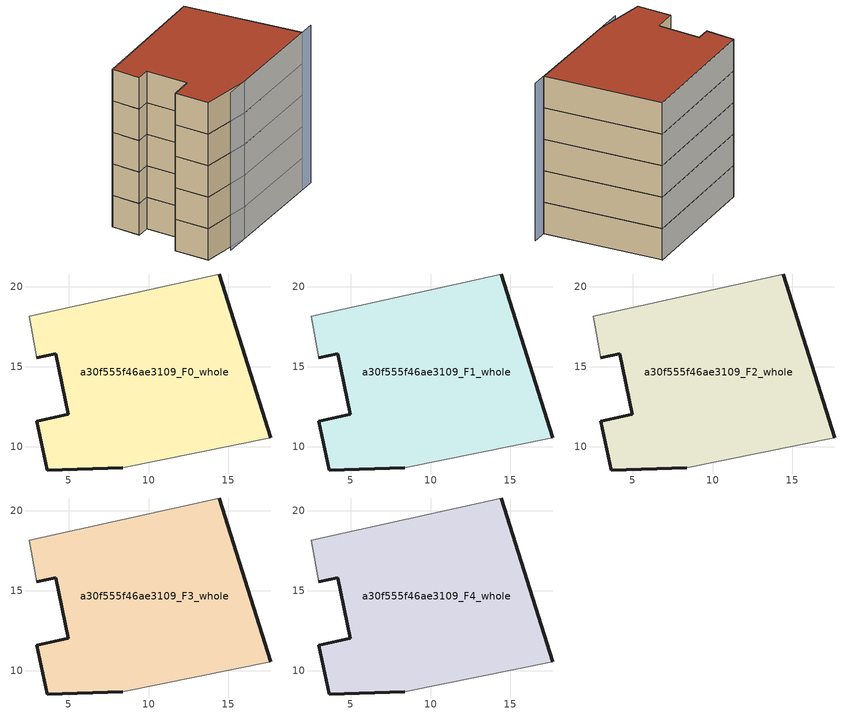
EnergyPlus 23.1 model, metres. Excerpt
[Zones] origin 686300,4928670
a30f555f46ae3109_F0_whole
 floor ground (EU_floor_Construction): 17.64,10.55 14.42,20.81 2.54,18.15 3,15.58 4.2,15.82 4.96,12.04 3,11.6 3.66,8.54 8.38,8.67 z0
 wall outside (EU_wall_Construction): 8.38,8.67 3.66,8.54 3,11.6 4.96,12.04 4.2,15.82 3,15.58 / 14.42,20.81 17.64,10.55 z0:3
 wall adiabatic (EU_wall_Construction): 3,15.58 2.54,18.15 14.42,20.81 / 17.64,10.55 8.38,8.67 z0:3
a30f555f46ae3109_F1_whole
 floor to a30f555f46ae3109_F0_whole (EU_floor_Construction): 17.64,10.55 14.42,20.81 2.54,18.15 3,15.58 4.2,15.82 4.96,12.04 3,11.6 3.66,8.54 8.38,8.67 z3
 wall outside (EU_wall_Construction): 8.38,8.67 3.66,8.54 3,11.6 4.96,12.04 4.2,15.82 3,15.58 / 14.42,20.81 17.64,10.55 z3:6
 wall adiabatic (EU_wall_Construction): 3,15.58 2.54,18.15 14.42,20.81 / 17.64,10.55 8.38,8.67 z3:6
a30f555f46ae3109_F2_whole
 floor to a30f555f46ae3109_F1_whole (EU_floor_Construction): 17.64,10.55 14.42,20.81 2.54,18.15 3,15.58 4.2,15.82 4.96,12.04 3,11.6 3.66,8.54 8.38,8.67 z6
 wall outside (EU_wall_Construction): 8.38,8.67 3.66,8.54 3,11.6 4.96,12.04 4.2,15.82 3,15.58 / 14.42,20.81 17.64,10.55 z6:9
 wall adiabatic (EU_wall_Construction): 3,15.58 2.54,18.15 14.42,20.81 / 17.64,10.55 8.38,8.67 z6:9
a30f555f46ae3109_F3_whole
 floor to a30f555f46ae3109_F2_whole (EU_floor_Construction): 17.64,10.55 14.42,20.81 2.54,18.15 3,15.58 4.2,15.82 4.96,12.04 3,11.6 3.66,8.54 8.38,8.67 z9
 wall outside (EU_wall_Construction): 8.38,8.67 3.66,8.54 3,11.6 4.96,12.04 4.2,15.82 3,15.58 / 14.42,20.81 17.64,10.55 z9:12
 wall adiabatic (EU_wall_Construction): 3,15.58 2.54,18.15 14.42,20.81 / 17.64,10.55 8.38,8.67 z9:12
a30f555f46ae3109_F4_whole
 floor to a30f555f46ae3109_F3_whole (EU_floor_Construction): 17.64,10.55 14.42,20.81 2.54,18.15 3,15.58 4.2,15.82 4.96,12.04 3,11.6 3.66,8.54 8.38,8.67 z12
 wall outside (EU_wall_Construction): 8.38,8.67 3.66,8.54 3,11.6 4.96,12.04 4.2,15.82 3,15.58 / 14.42,20.81 17.64,10.55 z12:15
 wall adiabatic (EU_wall_Construction): 3,15.58 2.54,18.15 14.42,20.81 / 17.64,10.55 8.38,8.67 z12:15
 roof outside (EU_roof_Construction): 14.42,20.81 17.64,10.55 8.38,8.67 3.66,8.54 3,11.6 4.96,12.04 4.2,15.82 3,15.58 2.54,18.15 z15
shading: 6.11,8.21 18.97,10.82 / 14.42,20.81 2.54,18.15 z0:15
[Building]
EU S2 Campaign: North Axis=0; Terrain=City; Solar Distribution=FullExterior
[Site:Location]
Bologna: Latitude=44.5; Longitude=11.25; Time Zone=1; Elevation=37
[SizingPeriod:WeatherFileDays]
AnnualSizingPeriod: Begin Month=1; Begin Day of Month=1; End Month=12; End Day of Month=31; Day of Week for Start Day=Monday; Use Weather File Daylight Saving Period=No; Use Weather File Rain and Snow Indicators=No
[MATERIAL]
EU_InternalMass_Material: Roughness=MediumRough; Thickness=0.1; Conductivity=1; Density=1800; Specific Heat=900; Thermal Absorptance=0.9; Solar Absorptance=0.7; Visible Absorptance=0.7
[MATERIAL:NOMASS] Roughness=MediumRough; Thermal Absorptance=0.9; Solar Absorptance=0.7; Visible Absorptance=0.7
Name | Thermal Resistance
EU_wall_NoMass | 0.905828
EU_roof_NoMass | 0.37593
EU_floor_NoMass | 0.67114
[CONSTRUCTION]
EU_wall_Construction: EU_wall_NoMass
EU_roof_Construction: EU_roof_NoMass
EU_floor_Construction: EU_floor_NoMass
EU_InternalMass_Construction: EU_InternalMass_Material
[ZONE] Type=1; Multiplier=1; Ceiling Height=autocalculate; Floor Area=autocalculate; Part of Total Floor Area=Yes
Name | Volume
a30f555f46ae3109_F0_whole | 394.918
a30f555f46ae3109_F1_whole; a30f555f46ae3109_F2_whole; a30f555f46ae3109_F3_whole; a30f555f46ae3109_F4_whole | 394.917
[INTERNALMASS] Construction=EU_InternalMass_Construction; Surface Area=131.64
Name | Zone or ZoneList
a30f555f46ae3109_F0_whole_EU_InternalMass | a30f555f46ae3109_F0_whole
a30f555f46ae3109_F1_whole_EU_InternalMass | a30f555f46ae3109_F1_whole
a30f555f46ae3109_F2_whole_EU_InternalMass | a30f555f46ae3109_F2_whole
a30f555f46ae3109_F3_whole_EU_InternalMass | a30f555f46ae3109_F3_whole
a30f555f46ae3109_F4_whole_EU_InternalMass | a30f555f46ae3109_F4_whole
[OTHEREQUIPMENT] Fuel Type=Electricity; Design Level Calculation Method=Watts/Area; Power per Zone Floor Area=1; Fraction Latent=0; Fraction Radiant=0; Fraction Lost=0; Carbon Dioxide Generation Rate=0; EndUse Subcategory=EU_Step8_InternalGains
Name | Zone or ZoneList or Space or SpaceList | Schedule
EU_Step8_InternalGain_a30f555f46ae3109_F0_whole_f000 | a30f555f46ae3109_F0_whole | EU_Step8_GainSchedule_a30f555f46ae3109_F0_whole_f000
EU_Step8_InternalGain_a30f555f46ae3109_F1_whole_f000 | a30f555f46ae3109_F1_whole | EU_Step8_GainSchedule_a30f555f46ae3109_F1_whole_f000
EU_Step8_InternalGain_a30f555f46ae3109_F2_whole_f000 | a30f555f46ae3109_F2_whole | EU_Step8_GainSchedule_a30f555f46ae3109_F2_whole_f000
EU_Step8_InternalGain_a30f555f46ae3109_F3_whole_f000 | a30f555f46ae3109_F3_whole | EU_Step8_GainSchedule_a30f555f46ae3109_F3_whole_f000
EU_Step8_InternalGain_a30f555f46ae3109_F4_whole_f000 | a30f555f46ae3109_F4_whole | EU_Step8_GainSchedule_a30f555f46ae3109_F4_whole_f000
[ZONEVENTILATION:DESIGNFLOWRATE] Schedule=EU_AlwaysOn; Design Flow Rate Calculation Method=AirChanges/Hour; Air Changes per Hour=0.73129; Ventilation Type=Natural; Fan Pressure Rise=0; Fan Total Efficiency=1; Constant Term Coefficient=1; Temperature Term Coefficient=0; Velocity Term Coefficient=0; Velocity Squared Term Coefficient=0; Minimum Indoor Temperature=-100; Maximum Indoor Temperature=100; Delta Temperature=-100; Minimum Outdoor Temperature=-100; Maximum Outdoor Temperature=100; Maximum Wind Speed=40
Name | Zone or ZoneList or Space or SpaceList
EU_ConstantAir_a30f555f46ae3109_F0_whole | a30f555f46ae3109_F0_whole
EU_ConstantAir_a30f555f46ae3109_F1_whole | a30f555f46ae3109_F1_whole
EU_ConstantAir_a30f555f46ae3109_F2_whole | a30f555f46ae3109_F2_whole
EU_ConstantAir_a30f555f46ae3109_F3_whole | a30f555f46ae3109_F3_whole
EU_ConstantAir_a30f555f46ae3109_F4_whole | a30f555f46ae3109_F4_whole
[HVACTEMPLATE:THERMOSTAT] Constant Heating Setpoint=20; Constant Cooling Setpoint=50
EU_HeatOnly_a30f555f46ae3109_F0_whole; EU_HeatOnly_a30f555f46ae3109_F1_whole; EU_HeatOnly_a30f555f46ae3109_F2_whole; EU_HeatOnly_a30f555f46ae3109_F3_whole; EU_HeatOnly_a30f555f46ae3109_F4_whole
[HVACTEMPLATE:ZONE:IDEALLOADSAIRSYSTEM] System Availability Schedule=EU_AlwaysOn; Maximum Heating Supply Air Temperature=50; Minimum Cooling Supply Air Temperature=13; Maximum Heating Supply Air Humidity Ratio=0.0156; Minimum Cooling Supply Air Humidity Ratio=0.0077; Heating Limit=NoLimit; Cooling Limit=NoLimit; Heating Availability Schedule=EU_AlwaysOn; Cooling Availability Schedule=EU_CoolingOff; Dehumidification Control Type=ConstantSensibleHeatRatio; Cooling Sensible Heat Ratio=0.7; Dehumidification Setpoint=60; Humidification Control Type=None; Humidification Setpoint=30; Outdoor Air Method=None; Outdoor Air Flow Rate per Person=0.00944; Outdoor Air Flow Rate per Zone Floor Area=0; Outdoor Air Flow Rate per Zone=0; Demand Controlled Ventilation Type=None; Outdoor Air Economizer Type=NoEconomizer; Heat Recovery Type=None; Sensible Heat Recovery Effectiveness=0.7; Latent Heat Recovery Effectiveness=0.65
Name | Template Thermostat
a30f555f46ae3109_F0_whole | EU_HeatOnly_a30f555f46ae3109_F0_whole
a30f555f46ae3109_F1_whole | EU_HeatOnly_a30f555f46ae3109_F1_whole
a30f555f46ae3109_F2_whole | EU_HeatOnly_a30f555f46ae3109_F2_whole
a30f555f46ae3109_F3_whole | EU_HeatOnly_a30f555f46ae3109_F3_whole
a30f555f46ae3109_F4_whole | EU_HeatOnly_a30f555f46ae3109_F4_whole
[SIZING:ZONE] Zone Cooling Design Supply Air Temperature Input Method=SupplyAirTemperature; Zone Cooling Design Supply Air Temperature=13; Zone Heating Design Supply Air Temperature Input Method=SupplyAirTemperature; Zone Heating Design Supply Air Temperature=50; Zone Cooling Design Supply Air Humidity Ratio=0.008; Zone Heating Design Supply Air Humidity Ratio=0.008; Cooling Design Air Flow Method=DesignDay; Cooling Design Air Flow Rate=0; Cooling Minimum Air Flow per Zone Floor Area=0.000762; Cooling Minimum Air Flow=0; Cooling Minimum Air Flow Fraction=0.2; Heating Design Air Flow Method=DesignDay; Heating Design Air Flow Rate=0; Heating Maximum Air Flow per Zone Floor Area=0.002032; Heating Maximum Air Flow=0.141576; Heating Maximum Air Flow Fraction=0.3; Account for Dedicated Outdoor Air System=No; Dedicated Outdoor Air System Control Strategy=NeutralSupplyAir; Dedicated Outdoor Air Low Setpoint Temperature for Design=autosize; Dedicated Outdoor Air High Setpoint Temperature for Design=autosize; Zone Load Sizing Method=Sensible Load Only No Latent Load; Zone Latent Cooling Design Supply Air Humidity Ratio Input Method=HumidityRatioDifference; Zone Cooling Design Supply Air Humidity Ratio Difference=0.005; Zone Latent Heating Design Supply Air Humidity Ratio Input Method=HumidityRatioDifference; Zone Humidification Design Supply Air Humidity Ratio Difference=0.005
a30f555f46ae3109_F0_whole; a30f555f46ae3109_F1_whole; a30f555f46ae3109_F2_whole; a30f555f46ae3109_F3_whole; a30f555f46ae3109_F4_whole
[SCHEDULE:CONSTANT]
Name | Hourly Value
EU_AlwaysOn | 1
EU_CoolingOff | 0
[SCHEDULE:FILE] Column Number=1; Rows to Skip at Top=0; Number of Hours of Data=8760; Column Separator=Comma; Interpolate to Timestep=No; Minutes per Item=60; Adjust Schedule for Daylight Savings=Yes
Name | File
EU_Step8_GainSchedule_a30f555f46ae3109_F0_whole_f000 | ../../schedules/a30f555f46ae3109/a30f555f46ae3109_F0_whole_f000_gain.csv
EU_Step8_GainSchedule_a30f555f46ae3109_F1_whole_f000 | ../../schedules/a30f555f46ae3109/a30f555f46ae3109_F1_whole_f000_gain.csv
EU_Step8_GainSchedule_a30f555f46ae3109_F2_whole_f000 | ../../schedules/a30f555f46ae3109/a30f555f46ae3109_F2_whole_f000_gain.csv
EU_Step8_GainSchedule_a30f555f46ae3109_F3_whole_f000 | ../../schedules/a30f555f46ae3109/a30f555f46ae3109_F3_whole_f000_gain.csv
EU_Step8_GainSchedule_a30f555f46ae3109_F4_whole_f000 | ../../schedules/a30f555f46ae3109/a30f555f46ae3109_F4_whole_f000_gain.csv
